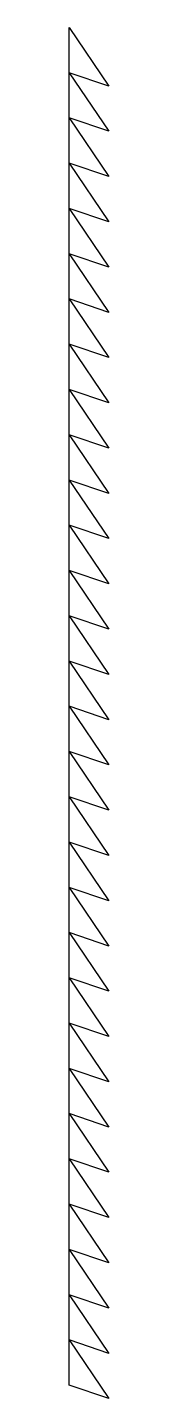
# Model space of a CAD drawing. Header units: millimetres. Extents: x 0 to 0.5, y -0.2 to 18.6.
import ezdxf

# ---------------------------------------------------------------- set-up
doc = ezdxf.new("R2010")
doc.units = ezdxf.units.MM

msp = doc.modelspace()

# ---------------------------------------------------------------- linework, layer by layer
for points in [[(0, 18.57), (0.541, 17.768), (0, 17.951)], [(0, 17.951), (0.541, 17.149), (0, 17.332)], [(0, 17.332), (0.541, 16.53), (0, 16.713)], [(0, 16.713), (0.541, 15.911), (0, 16.094)], [(0, 16.094), (0.541, 15.292), (0, 15.475)], [(0, 15.475), (0.541, 14.673), (0, 14.856)], [(0, 14.856), (0.541, 14.054), (0, 14.237)], [(0, 14.237), (0.541, 13.435), (0, 13.618)], [(0, 13.618), (0.541, 12.816), (0, 12.999)], [(0, 12.999), (0.541, 12.197), (0, 12.38)], [(0, 12.38), (0.541, 11.578), (0, 11.761)], [(0, 11.761), (0.541, 10.959), (0, 11.142)], [(0, 11.142), (0.541, 10.34), (0, 10.523)], [(0, 10.523), (0.541, 9.721), (0, 9.904)], [(0, 9.904), (0.541, 9.102), (0, 9.285)], [(0, 9.285), (0.541, 8.483), (0, 8.666)], [(0, 8.666), (0.541, 7.864), (0, 8.047)], [(0, 8.047), (0.541, 7.245), (0, 7.428)], [(0, 7.428), (0.541, 6.626), (0, 6.809)], [(0, 6.809), (0.541, 6.007), (0, 6.19)], [(0, 6.19), (0.541, 5.388), (0, 5.571)], [(0, 5.571), (0.541, 4.769), (0, 4.952)], [(0, 4.952), (0.541, 4.15), (0, 4.333)], [(0, 4.333), (0.541, 3.531), (0, 3.714)], [(0, 3.714), (0.541, 2.912), (0, 3.095)], [(0, 3.095), (0.541, 2.293), (0, 2.476)], [(0, 2.476), (0.541, 1.674), (0, 1.857)], [(0, 1.857), (0.541, 1.055), (0, 1.238)], [(0, 1.238), (0.541, 0.436), (0, 0.619)], [(0, 0.619), (0.541, -0.183), (0, 0)]]:
    msp.add_lwpolyline(points, close=True)

doc.saveas('drawing.dxf')
